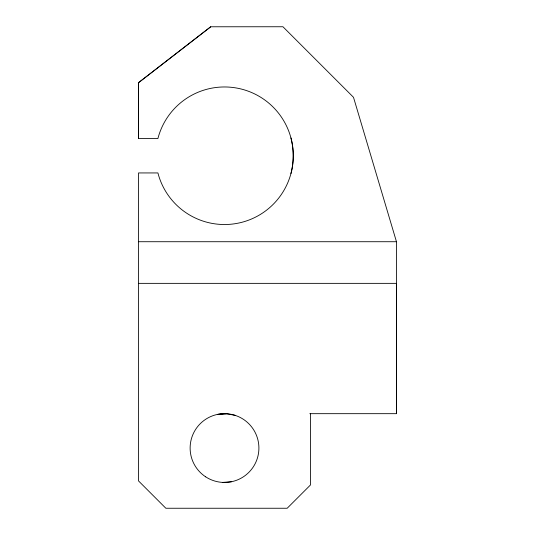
<?xml version="1.0" encoding="UTF-8"?>
<svg xmlns="http://www.w3.org/2000/svg" width="535" height="535" viewBox="0 0 535 535"><rect width="100%" height="100%" fill="white"/><g stroke="black" fill="none" stroke-linecap="round" stroke-linejoin="round"><path stroke-width="0.8" d="M310.487 413.675L310.487 484.951L287.188 508.25L165.85 508.25L138.532 480.932L138.532 172.939L157.952 172.939L158.072 173.547A68.781 68.781 0 0 0 263.962 212.087A68.781 68.781 0 0 0 263.962 99.403A68.781 68.781 0 0 0 158.072 137.943L157.952 138.545L138.532 138.545L138.558 82.664L210.75 26.777L282.941 26.75L353.501 97.31L396.468 241.72L396.468 413.675L309.825 413.675M396.468 413.675L396.468 283.356L138.532 283.356M290.946 173.547C293.949 161.898 293.949 149.586 290.946 137.943M138.532 138.545L138.532 82.664L210.723 26.777M226.432 413.702L217.477 414.404M217.457 414.404L226.412 413.702L235.233 415.387L234.691 415.287M222.613 482.403L231.568 481.727M138.532 241.72L396.468 241.72M224.847 413.675L227.342 413.675M205.701 476.852A34.394 34.394 0 0 0 258.853 449.962A34.394 34.394 0 0 0 208.984 417.38A34.394 34.394 0 0 0 205.701 476.852"/></g></svg>
